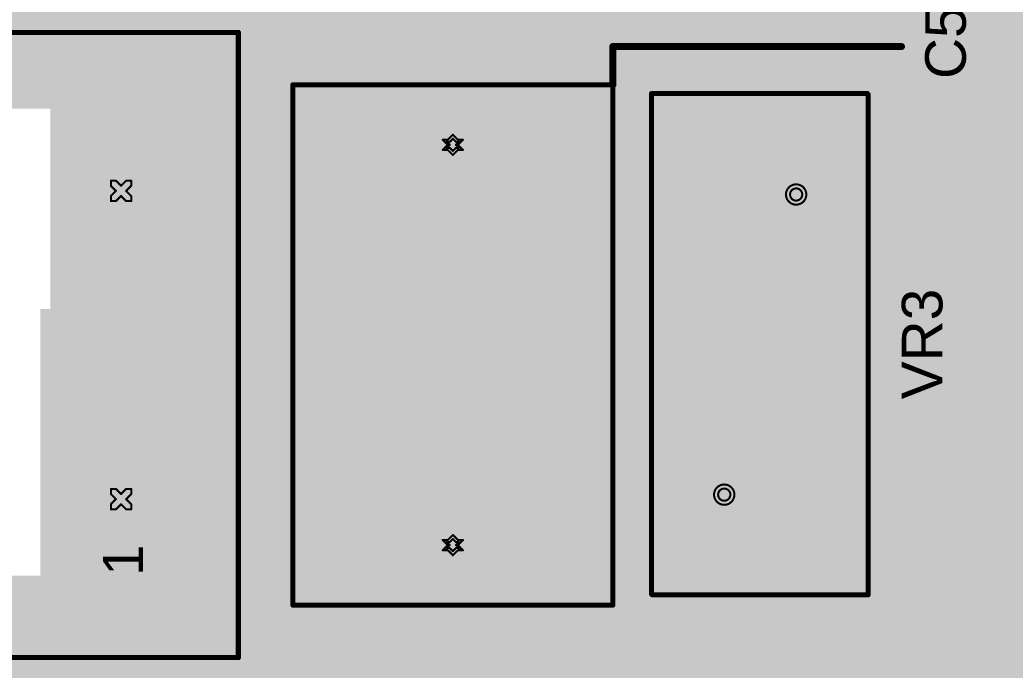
# Model space of a CAD drawing. Header units: inches. Extents: x 68 to 568, y 3 to 460.
# Drawn here: x 384.58 to 409.46, y 50.96 to 67.2 of the extents above; entities that cross this region are included whole.
import ezdxf

# ---------------------------------------------------------------- set-up
doc = ezdxf.new("R2010")
doc.units = ezdxf.units.IN
for name, color, linetype in [('Bottom Layer', 5, 'Continuous'), ('Bottom Solder', 6, 'Continuous'), ('Drill Drawing', 1, 'Continuous'), ('Layer 1', 16, 'Continuous'), ('Layer 2', 76, 'Continuous'), ('Multi-Layer', 9, 'Continuous'), ('Pad Holes', 156, 'Continuous'), ('Top Layer', 1, 'Continuous'), ('Top Overlay', 2, 'Continuous'), ('Top Solder', 216, 'Continuous')]:
    doc.layers.add(name, color=color, linetype=linetype)
doc.styles.add('Arial', font='', dxfattribs={"height": 0.2})
doc.styles.get('Arial').set_extended_font_data('Arial')

# ---------------------------------------------------------------- blocks, each defined once
blk = doc.blocks.new('X2P2224KN1B0130150080ES0_34')
at = {"layer": 'Bottom Layer'}
h = blk.add_hatch(color=5, dxfattribs=at)
edge = h.paths.add_edge_path()
edge.add_arc((-4.99999, 0), 0.999998, 0, 360)
h = blk.add_hatch(color=5, dxfattribs=at)
edge = h.paths.add_edge_path()
edge.add_arc((4.99999, 0), 0.999998, 0, 360)
at = {"layer": 'Bottom Solder'}
h = blk.add_hatch(color=6, dxfattribs=at)
edge = h.paths.add_edge_path()
edge.add_arc((-4.99999, 0), 1.049998, 0, 360)
h = blk.add_hatch(color=6, dxfattribs=at)
edge = h.paths.add_edge_path()
edge.add_arc((4.99999, 0), 1.049998, 0, 360)
at = {"layer": 'Layer 1'}
h = blk.add_hatch(color=16, dxfattribs=at)
edge = h.paths.add_edge_path()
edge.add_arc((-4.99999, 0), 0.999998, 0, 360)
h = blk.add_hatch(color=16, dxfattribs=at)
edge = h.paths.add_edge_path()
edge.add_arc((4.99999, 0), 0.999998, 0, 360)
at = {"layer": 'Layer 2'}
h = blk.add_hatch(color=76, dxfattribs=at)
edge = h.paths.add_edge_path()
edge.add_arc((-4.99999, 0), 0.999998, 0, 360)
h = blk.add_hatch(color=76, dxfattribs=at)
edge = h.paths.add_edge_path()
edge.add_arc((4.99999, 0), 0.999998, 0, 360)
at = {"layer": 'Multi-Layer'}
h = blk.add_hatch(color=9, dxfattribs=at)
edge = h.paths.add_edge_path()
edge.add_arc((-4.99999, 0), 0.999998, 0, 360)
h = blk.add_hatch(color=9, dxfattribs=at)
edge = h.paths.add_edge_path()
edge.add_arc((4.99999, 0), 0.999998, 0, 360)
at = {"layer": 'Pad Holes'}
h = blk.add_hatch(color=7, dxfattribs=at)
edge = h.paths.add_edge_path()
edge.add_arc((-4.99999, 0), 0.599999, 0, 360)
h = blk.add_hatch(color=7, dxfattribs=at)
edge = h.paths.add_edge_path()
edge.add_arc((4.99999, 0), 0.599999, 0, 360)
at = {"layer": 'Top Layer'}
h = blk.add_hatch(color=1, dxfattribs=at)
edge = h.paths.add_edge_path()
edge.add_arc((-4.99999, 0), 0.999998, 0, 360)
h = blk.add_hatch(color=1, dxfattribs=at)
edge = h.paths.add_edge_path()
edge.add_arc((4.99999, 0), 0.999998, 0, 360)
at = {"layer": 'Top Solder'}
h = blk.add_hatch(color=216, dxfattribs=at)
edge = h.paths.add_edge_path()
edge.add_arc((-4.99999, 0), 1.049998, 0, 360)
h = blk.add_hatch(color=216, dxfattribs=at)
edge = h.paths.add_edge_path()
edge.add_arc((4.99999, 0), 1.049998, 0, 360)
at = {"layer": 'Top Overlay'}
for points in [[(6.498844, 3.999992, 0.127, 0.127, 0), (-6.50113, 3.999992, 0.127, 0.127, 0)], [(-6.50113, -3.999992, 0.127, 0.127, 0), (-6.50113, 3.999992, 0.127, 0.127, 0)], [(6.498844, -3.999992, 0.127, 0.127, 0), (6.498844, 3.999992, 0.127, 0.127, 0)], [(6.498844, -3.999992, 0.127, 0.127, 0), (-6.50113, -3.999992, 0.127, 0.127, 0)]]:
    blk.add_lwpolyline(points, format="xyseb", dxfattribs=at)
for points in [[(-6.53288, 3.999992, 0.0635, 0.0635, 1), (-6.46938, 3.999992, 0.0635, 0.0635, 1)], [(-6.53288, 3.999992, 0.0635, 0.0635, 1), (-6.46938, 3.999992, 0.0635, 0.0635, 1)], [(6.467094, 3.999992, 0.0635, 0.0635, 1), (6.530594, 3.999992, 0.0635, 0.0635, 1)], [(6.467094, 3.999992, 0.0635, 0.0635, 1), (6.530594, 3.999992, 0.0635, 0.0635, 1)], [(-6.53288, -3.999992, 0.0635, 0.0635, 1), (-6.46938, -3.999992, 0.0635, 0.0635, 1)], [(-6.53288, -3.999992, 0.0635, 0.0635, 1), (-6.46938, -3.999992, 0.0635, 0.0635, 1)], [(6.467094, -3.999992, 0.0635, 0.0635, 1), (6.530594, -3.999992, 0.0635, 0.0635, 1)], [(6.467094, -3.999992, 0.0635, 0.0635, 1), (6.530594, -3.999992, 0.0635, 0.0635, 1)]]:
    blk.add_lwpolyline(points, format="xyseb", close=True, dxfattribs=at)
blk = doc.blocks.new('744822301_45')
at = {"layer": 'Bottom Layer'}
h = blk.add_hatch(color=5, dxfattribs=at)
edge = h.paths.add_edge_path()
edge.add_arc((-3.85, 2.5), 1.1, 0, 360)
h = blk.add_hatch(color=5, dxfattribs=at)
edge = h.paths.add_edge_path()
edge.add_arc((3.85, 2.5), 1.1, 0, 360)
h = blk.add_hatch(color=5, dxfattribs=at)
edge = h.paths.add_edge_path()
edge.add_arc((-3.85, -2.5), 1.1, 0, 360)
h = blk.add_hatch(color=5, dxfattribs=at)
edge = h.paths.add_edge_path()
edge.add_arc((3.85, -2.5), 1.1, 0, 360)
at = {"layer": 'Bottom Solder'}
h = blk.add_hatch(color=6, dxfattribs=at)
edge = h.paths.add_edge_path()
edge.add_arc((-3.85, 2.5), 1.202, 0, 360)
h = blk.add_hatch(color=6, dxfattribs=at)
edge = h.paths.add_edge_path()
edge.add_arc((3.85, 2.5), 1.202, 0, 360)
h = blk.add_hatch(color=6, dxfattribs=at)
edge = h.paths.add_edge_path()
edge.add_arc((-3.85, -2.5), 1.202, 0, 360)
h = blk.add_hatch(color=6, dxfattribs=at)
edge = h.paths.add_edge_path()
edge.add_arc((3.85, -2.5), 1.202, 0, 360)
at = {"layer": 'Layer 1'}
h = blk.add_hatch(color=16, dxfattribs=at)
edge = h.paths.add_edge_path()
edge.add_arc((-3.85, 2.5), 1.1, 0, 360)
h = blk.add_hatch(color=16, dxfattribs=at)
edge = h.paths.add_edge_path()
edge.add_arc((3.85, 2.5), 1.1, 0, 360)
h = blk.add_hatch(color=16, dxfattribs=at)
edge = h.paths.add_edge_path()
edge.add_arc((-3.85, -2.5), 1.1, 0, 360)
h = blk.add_hatch(color=16, dxfattribs=at)
edge = h.paths.add_edge_path()
edge.add_arc((3.85, -2.5), 1.1, 0, 360)
at = {"layer": 'Layer 2'}
h = blk.add_hatch(color=76, dxfattribs=at)
edge = h.paths.add_edge_path()
edge.add_arc((-3.85, 2.5), 1.1, 0, 360)
h = blk.add_hatch(color=76, dxfattribs=at)
edge = h.paths.add_edge_path()
edge.add_arc((3.85, 2.5), 1.1, 0, 360)
h = blk.add_hatch(color=76, dxfattribs=at)
edge = h.paths.add_edge_path()
edge.add_arc((-3.85, -2.5), 1.1, 0, 360)
h = blk.add_hatch(color=76, dxfattribs=at)
edge = h.paths.add_edge_path()
edge.add_arc((3.85, -2.5), 1.1, 0, 360)
at = {"layer": 'Multi-Layer'}
h = blk.add_hatch(color=9, dxfattribs=at)
edge = h.paths.add_edge_path()
edge.add_arc((-3.85, 2.5), 1.1, 0, 360)
h = blk.add_hatch(color=9, dxfattribs=at)
edge = h.paths.add_edge_path()
edge.add_arc((3.85, 2.5), 1.1, 0, 360)
h = blk.add_hatch(color=9, dxfattribs=at)
edge = h.paths.add_edge_path()
edge.add_arc((-3.85, -2.5), 1.1, 0, 360)
h = blk.add_hatch(color=9, dxfattribs=at)
edge = h.paths.add_edge_path()
edge.add_arc((3.85, -2.5), 1.1, 0, 360)
at = {"layer": 'Pad Holes'}
h = blk.add_hatch(color=7, dxfattribs=at)
edge = h.paths.add_edge_path()
edge.add_arc((-3.85, 2.5), 0.55, 0, 360)
h = blk.add_hatch(color=7, dxfattribs=at)
edge = h.paths.add_edge_path()
edge.add_arc((3.85, 2.5), 0.55, 0, 360)
h = blk.add_hatch(color=7, dxfattribs=at)
edge = h.paths.add_edge_path()
edge.add_arc((-3.85, -2.5), 0.55, 0, 360)
h = blk.add_hatch(color=7, dxfattribs=at)
edge = h.paths.add_edge_path()
edge.add_arc((3.85, -2.5), 0.55, 0, 360)
at = {"layer": 'Top Layer'}
h = blk.add_hatch(color=1, dxfattribs=at)
edge = h.paths.add_edge_path()
edge.add_arc((-3.85, 2.5), 1.1, 0, 360)
h = blk.add_hatch(color=1, dxfattribs=at)
edge = h.paths.add_edge_path()
edge.add_arc((3.85, 2.5), 1.1, 0, 360)
h = blk.add_hatch(color=1, dxfattribs=at)
edge = h.paths.add_edge_path()
edge.add_arc((-3.85, -2.5), 1.1, 0, 360)
h = blk.add_hatch(color=1, dxfattribs=at)
edge = h.paths.add_edge_path()
edge.add_arc((3.85, -2.5), 1.1, 0, 360)
at = {"layer": 'Top Solder'}
h = blk.add_hatch(color=216, dxfattribs=at)
edge = h.paths.add_edge_path()
edge.add_arc((-3.85, 2.5), 1.202, 0, 360)
h = blk.add_hatch(color=216, dxfattribs=at)
edge = h.paths.add_edge_path()
edge.add_arc((3.85, 2.5), 1.202, 0, 360)
h = blk.add_hatch(color=216, dxfattribs=at)
edge = h.paths.add_edge_path()
edge.add_arc((-3.85, -2.5), 1.202, 0, 360)
h = blk.add_hatch(color=216, dxfattribs=at)
edge = h.paths.add_edge_path()
edge.add_arc((3.85, -2.5), 1.202, 0, 360)
at = {"layer": 'Top Overlay'}
for points in [[(-7.81, 5.433, 0.127, 0.127, 0), (7.81, 5.433, 0.127, 0.127, 0)], [(-7.81, 5.433, 0.127, 0.127, 0), (-7.81, -5.433, 0.127, 0.127, 0)], [(7.81, 5.433, 0.127, 0.127, 0), (7.81, -5.433, 0.127, 0.127, 0)], [(-7.81, -5.433, 0.127, 0.127, 0), (7.81, -5.433, 0.127, 0.127, 0)]]:
    blk.add_lwpolyline(points, format="xyseb", dxfattribs=at)
for points in [[(-7.842, 5.433, 0.0635, 0.0635, 1), (-7.778, 5.433, 0.0635, 0.0635, 1)], [(-7.842, 5.433, 0.0635, 0.0635, 1), (-7.778, 5.433, 0.0635, 0.0635, 1)], [(7.778, 5.433, 0.0635, 0.0635, 1), (7.842, 5.433, 0.0635, 0.0635, 1)], [(7.778, 5.433, 0.0635, 0.0635, 1), (7.842, 5.433, 0.0635, 0.0635, 1)], [(-7.842, -5.433, 0.0635, 0.0635, 1), (-7.778, -5.433, 0.0635, 0.0635, 1)], [(-7.842, -5.433, 0.0635, 0.0635, 1), (-7.778, -5.433, 0.0635, 0.0635, 1)], [(7.778, -5.433, 0.0635, 0.0635, 1), (7.842, -5.433, 0.0635, 0.0635, 1)], [(7.778, -5.433, 0.0635, 0.0635, 1), (7.842, -5.433, 0.0635, 0.0635, 1)]]:
    blk.add_lwpolyline(points, format="xyseb", close=True, dxfattribs=at)
at = {"layer": 'Top Overlay', "style": 'Arial'}
blk.add_text('1', height=1, dxfattribs=at).set_placement((-5.766, -3.048))
blk = doc.blocks.new('B72210S2271K101_47')
at = {"layer": 'Bottom Layer'}
h = blk.add_hatch(color=5, dxfattribs=at)
edge = h.paths.add_edge_path()
edge.add_arc((-3.74904, 0.898906), 0.999998, 0, 360)
h = blk.add_hatch(color=5, dxfattribs=at)
edge = h.paths.add_edge_path()
edge.add_arc((3.74904, -0.898906), 0.999998, 0, 360)
at = {"layer": 'Bottom Solder'}
h = blk.add_hatch(color=6, dxfattribs=at)
edge = h.paths.add_edge_path()
edge.add_arc((-3.74904, 0.898906), 1.050798, 0, 360)
h = blk.add_hatch(color=6, dxfattribs=at)
edge = h.paths.add_edge_path()
edge.add_arc((3.74904, -0.898906), 1.050798, 0, 360)
at = {"layer": 'Layer 1'}
h = blk.add_hatch(color=16, dxfattribs=at)
edge = h.paths.add_edge_path()
edge.add_arc((-3.74904, 0.898906), 0.999998, 0, 360)
h = blk.add_hatch(color=16, dxfattribs=at)
edge = h.paths.add_edge_path()
edge.add_arc((3.74904, -0.898906), 0.999998, 0, 360)
at = {"layer": 'Layer 2'}
h = blk.add_hatch(color=76, dxfattribs=at)
edge = h.paths.add_edge_path()
edge.add_arc((-3.74904, 0.898906), 0.999998, 0, 360)
h = blk.add_hatch(color=76, dxfattribs=at)
edge = h.paths.add_edge_path()
edge.add_arc((3.74904, -0.898906), 0.999998, 0, 360)
at = {"layer": 'Multi-Layer'}
h = blk.add_hatch(color=9, dxfattribs=at)
edge = h.paths.add_edge_path()
edge.add_arc((-3.74904, 0.898906), 0.999998, 0, 360)
h = blk.add_hatch(color=9, dxfattribs=at)
edge = h.paths.add_edge_path()
edge.add_arc((3.74904, -0.898906), 0.999998, 0, 360)
at = {"layer": 'Pad Holes'}
h = blk.add_hatch(color=7, dxfattribs=at)
edge = h.paths.add_edge_path()
edge.add_arc((-3.74904, 0.898804), 0.599948, 0, 360)
h = blk.add_hatch(color=7, dxfattribs=at)
edge = h.paths.add_edge_path()
edge.add_arc((3.74904, -0.898804), 0.599948, 0, 360)
at = {"layer": 'Top Layer'}
h = blk.add_hatch(color=1, dxfattribs=at)
edge = h.paths.add_edge_path()
edge.add_arc((-3.74904, 0.898906), 0.999998, 0, 360)
h = blk.add_hatch(color=1, dxfattribs=at)
edge = h.paths.add_edge_path()
edge.add_arc((3.74904, -0.898906), 0.999998, 0, 360)
at = {"layer": 'Top Solder'}
h = blk.add_hatch(color=216, dxfattribs=at)
edge = h.paths.add_edge_path()
edge.add_arc((-3.74904, 0.898906), 1.050798, 0, 360)
h = blk.add_hatch(color=216, dxfattribs=at)
edge = h.paths.add_edge_path()
edge.add_arc((3.74904, -0.898906), 1.050798, 0, 360)
at = {"layer": 'Top Overlay'}
for points in [[(-6.271006, -2.716276, 0.127, 0.127, 0), (-6.271006, 2.683764, 0.127, 0.127, 0)], [(6.250178, 2.70002, 0.127, 0.127, 0), (-6.249924, 2.70002, 0.127, 0.127, 0)], [(6.249924, -2.70002, 0.127, 0.127, 0), (6.249924, 2.70002, 0.127, 0.127, 0)], [(6.230874, -2.716276, 0.127, 0.127, 0), (-6.271006, -2.716276, 0.127, 0.127, 0)]]:
    blk.add_lwpolyline(points, format="xyseb", dxfattribs=at)
for points in [[(-6.302756, 2.683764, 0.0635, 0.0635, 1), (-6.239256, 2.683764, 0.0635, 0.0635, 1)], [(-6.281674, 2.70002, 0.0635, 0.0635, 1), (-6.218174, 2.70002, 0.0635, 0.0635, 1)], [(6.218174, 2.70002, 0.0635, 0.0635, 1), (6.281674, 2.70002, 0.0635, 0.0635, 1)], [(6.218428, 2.70002, 0.0635, 0.0635, 1), (6.281928, 2.70002, 0.0635, 0.0635, 1)], [(-6.302756, -2.716276, 0.0635, 0.0635, 1), (-6.239256, -2.716276, 0.0635, 0.0635, 1)], [(-6.302756, -2.716276, 0.0635, 0.0635, 1), (-6.239256, -2.716276, 0.0635, 0.0635, 1)], [(6.199124, -2.716276, 0.0635, 0.0635, 1), (6.262624, -2.716276, 0.0635, 0.0635, 1)], [(6.218174, -2.70002, 0.0635, 0.0635, 1), (6.281674, -2.70002, 0.0635, 0.0635, 1)]]:
    blk.add_lwpolyline(points, format="xyseb", close=True, dxfattribs=at)

msp = doc.modelspace()

# ---------------------------------------------------------------- hatches: boundary and pattern name
at = {"layer": 'Bottom Layer'}
for points in [[(394.487, 57.348), (403.606, 57.348), (403.606, 77.585), (394.487, 77.585)], [(385.343, 57.348), (405.486, 57.348), (405.486, 66.776), (385.343, 66.776)], [(405.486, 47.193), (395.405, 47.193), (395.405, 51.386), (385.343, 51.386), (385.343, 56.743), (405.486, 56.743)]]:
    msp.add_hatch(color=5, dxfattribs=at).paths.add_polyline_path(points)
at = {"layer": 'Layer 2'}
h = msp.add_hatch(color=76, dxfattribs=at)
h.paths.add_polyline_path([(412.92, 328.103), (412.743, 327.956), (412.189, 327.383), (411.701, 326.753), (411.286, 326.072), (410.95, 325.35), (410.695, 324.594), (410.526, 323.815), (410.444, 323.022), (410.451, 322.225), (410.545, 321.434), (410.727, 320.658), (410.994, 319.907), (411.342, 319.19), (411.768, 318.516), (412.266, 317.893), (412.829, 317.33), (413.452, 316.832), (414.126, 316.406), (414.843, 316.058), (415.594, 315.791), (416.37, 315.61), (417.162, 315.515), (417.959, 315.508), (418.751, 315.59), (419.53, 315.76), (420.286, 316.014), (421.008, 316.351), (421.689, 316.765), (422.319, 317.253), (422.892, 317.807), (423.039, 317.985), (423.23, 317.916), (423.23, 14.448), (423.039, 14.379), (422.892, 14.557), (422.319, 15.111), (421.689, 15.599), (421.008, 16.013), (420.286, 16.35), (419.53, 16.604), (418.751, 16.774), (417.959, 16.856), (417.161, 16.849), (416.37, 16.754), (415.594, 16.573), (414.843, 16.306), (414.126, 15.957), (413.452, 15.532), (412.829, 15.034), (412.266, 14.471), (411.768, 13.848), (411.343, 13.174), (410.994, 12.457), (410.727, 11.706), (410.546, 10.93), (410.451, 10.139), (410.444, 9.342), (410.526, 8.549), (410.695, 7.77), (410.95, 7.015), (411.286, 6.292), (411.701, 5.611), (412.188, 4.981), (412.743, 4.408), (412.92, 4.261), (412.851, 4.07), (358.546, 4.07), (358.546, 328.294), (412.852, 328.294)])
h.paths.add_polyline_path([(408.396, 320.041), (399.303, 320.041), (399.303, 316.586), (408.396, 316.586)], flags=0)
h.paths.add_polyline_path([(402.63, 313.055), (399.811, 313.055), (399.811, 310.617), (402.63, 310.617)], flags=0)
h.paths.add_polyline_path([(369.392, 313.055), (366.573, 313.055), (366.573, 310.617), (369.392, 310.617)], flags=0)
h.paths.add_polyline_path([(389.052, 307.391), (380.381, 307.391), (380.381, 295.723), (389.052, 295.723)], flags=0)
h.paths.add_polyline_path([(405.917, 308.542), (393.676, 308.542), (393.676, 295.097), (405.917, 295.097)], flags=0)
h.paths.add_polyline_path([(365.506, 309.067), (361.618, 309.067), (361.618, 294.005), (365.506, 294.005)], flags=0)
h.paths.add_polyline_path([(375.136, 310.305), (371.248, 310.305), (371.248, 293.726), (375.136, 293.726)], flags=0)
h.paths.add_polyline_path([(402.63, 292.188), (399.811, 292.188), (399.811, 289.75), (402.63, 289.75)], flags=0)
h.paths.add_polyline_path([(369.392, 292.188), (366.573, 292.188), (366.573, 289.75), (369.392, 289.75)], flags=0)
h.paths.add_polyline_path([(408.483, 238.938), (399.39, 238.938), (399.39, 235.483), (408.483, 235.483)], flags=0)
h.paths.add_polyline_path([(402.717, 231.952), (399.898, 231.952), (399.898, 229.514), (402.717, 229.514)], flags=0)
h.paths.add_polyline_path([(369.479, 231.952), (366.66, 231.952), (366.66, 229.514), (369.479, 229.514)], flags=0)
h.paths.add_polyline_path([(389.139, 226.288), (380.468, 226.288), (380.468, 214.62), (389.139, 214.62)], flags=0)
h.paths.add_polyline_path([(406.004, 227.439), (393.763, 227.439), (393.763, 213.994), (406.004, 213.994)], flags=0)
h.paths.add_polyline_path([(365.593, 227.964), (361.705, 227.964), (361.705, 212.902), (365.593, 212.902)], flags=0)
h.paths.add_polyline_path([(375.223, 229.202), (371.335, 229.202), (371.335, 212.623), (375.223, 212.623)], flags=0)
h.paths.add_polyline_path([(402.717, 211.085), (399.898, 211.085), (399.898, 208.647), (402.717, 208.647)], flags=0)
h.paths.add_polyline_path([(369.479, 211.085), (366.66, 211.085), (366.66, 208.647), (369.479, 208.647)], flags=0)
h.paths.add_polyline_path([(418.707, 191.042), (418.324, 191.042), (417.955, 190.943), (417.623, 190.752), (417.352, 190.481), (417.161, 190.15), (417.062, 189.78), (417.062, 189.397), (417.161, 189.027), (417.352, 188.696), (417.623, 188.425), (417.955, 188.233), (418.324, 188.134), (418.707, 188.134), (419.077, 188.233), (419.409, 188.425), (419.679, 188.696), (419.871, 189.027), (419.97, 189.397), (419.97, 189.78), (419.871, 190.15), (419.679, 190.481), (419.409, 190.752), (419.077, 190.943)], flags=0)
h.paths.add_polyline_path([(419.97, 180.882), (417.062, 180.882), (417.062, 177.974), (419.97, 177.974)], flags=0)
h.paths.add_polyline_path([(408.396, 158.739), (399.303, 158.739), (399.303, 155.285), (408.396, 155.285)], flags=0)
h.paths.add_polyline_path([(402.63, 151.753), (399.811, 151.753), (399.811, 149.315), (402.63, 149.315)], flags=0)
h.paths.add_polyline_path([(369.392, 151.753), (366.573, 151.753), (366.573, 149.315), (369.392, 149.315)], flags=0)
h.paths.add_polyline_path([(389.052, 146.089), (380.381, 146.089), (380.381, 134.422), (389.052, 134.422)], flags=0)
h.paths.add_polyline_path([(405.917, 147.24), (393.676, 147.24), (393.676, 133.796), (405.917, 133.796)], flags=0)
h.paths.add_polyline_path([(365.506, 147.766), (361.618, 147.766), (361.618, 132.703), (365.506, 132.703)], flags=0)
h.paths.add_polyline_path([(375.136, 149.003), (371.248, 149.003), (371.248, 132.424), (375.136, 132.424)], flags=0)
h.paths.add_polyline_path([(402.63, 130.887), (399.811, 130.887), (399.811, 128.448), (402.63, 128.448)], flags=0)
h.paths.add_polyline_path([(369.392, 130.887), (366.573, 130.887), (366.573, 128.448), (369.392, 128.448)], flags=0)
h.paths.add_polyline_path([(408.396, 77.637), (399.303, 77.637), (399.303, 74.182), (408.396, 74.182)], flags=0)
h.paths.add_polyline_path([(402.63, 70.651), (399.811, 70.651), (399.811, 68.213), (402.63, 68.213)], flags=0)
h.paths.add_polyline_path([(369.392, 70.651), (366.573, 70.651), (366.573, 68.213), (369.392, 68.213)], flags=0)
h.paths.add_polyline_path([(389.052, 64.987), (380.381, 64.987), (380.381, 53.319), (389.052, 53.319)], flags=0)
h.paths.add_polyline_path([(405.917, 66.138), (393.676, 66.138), (393.676, 52.693), (405.917, 52.693)], flags=0)
h.paths.add_polyline_path([(365.506, 66.663), (361.618, 66.663), (361.618, 51.601), (365.506, 51.601)], flags=0)
h.paths.add_polyline_path([(375.136, 67.901), (371.248, 67.901), (371.248, 51.322), (375.136, 51.322)], flags=0)
h.paths.add_polyline_path([(402.63, 49.784), (399.811, 49.784), (399.811, 47.346), (402.63, 47.346)], flags=0)
h.paths.add_polyline_path([(369.392, 49.784), (366.573, 49.784), (366.573, 47.346), (369.392, 47.346)], flags=0)
at = {"layer": 'Top Layer'}
h = msp.add_hatch(color=1, dxfattribs=at)
h.paths.add_polyline_path([(423.23, 41.974), (393.624, 41.974), (393.624, 159.512), (370.459, 159.512), (370.459, 200.889), (393.624, 200.889), (393.624, 290.957), (393.624, 302.387), (423.23, 302.387)])
h.paths.add_polyline_path([(406.546, 238.463), (406.216, 238.463), (405.897, 238.378), (405.611, 238.212), (405.378, 237.979), (405.213, 237.693), (405.127, 237.374), (405.127, 237.044), (405.213, 236.725), (405.378, 236.439), (405.611, 236.206), (405.897, 236.04), (406.216, 235.955), (406.546, 235.955), (406.865, 236.04), (407.151, 236.206), (407.385, 236.439), (407.55, 236.725), (407.635, 237.044), (407.635, 237.374), (407.55, 237.693), (407.385, 237.979), (407.151, 238.212), (406.865, 238.378)], flags=0)
h.paths.add_polyline_path([(401.466, 238.463), (401.136, 238.463), (400.817, 238.378), (400.531, 238.212), (400.298, 237.979), (400.133, 237.693), (400.047, 237.374), (400.047, 237.044), (400.133, 236.725), (400.298, 236.439), (400.531, 236.206), (400.817, 236.04), (401.136, 235.955), (401.466, 235.955), (401.785, 236.04), (402.071, 236.206), (402.305, 236.439), (402.47, 236.725), (402.555, 237.044), (402.555, 237.374), (402.47, 237.693), (402.305, 237.979), (402.071, 238.212), (401.785, 238.378)], flags=0)
h.paths.add_polyline_path([(401.442, 232.248), (401.16, 232.248), (400.883, 232.193), (400.623, 232.085), (400.388, 231.928), (400.188, 231.729), (400.032, 231.494), (399.924, 231.233), (399.869, 230.956), (399.869, 230.815), (399.869, 230.674), (399.924, 230.397), (400.032, 230.137), (400.188, 229.902), (400.388, 229.702), (400.623, 229.546), (400.883, 229.438), (401.16, 229.383), (401.442, 229.383), (401.719, 229.438), (401.98, 229.546), (402.215, 229.702), (402.414, 229.902), (402.571, 230.137), (402.679, 230.397), (402.734, 230.674), (402.734, 230.815), (402.734, 230.956), (402.679, 231.233), (402.571, 231.494), (402.414, 231.729), (402.215, 231.928), (401.98, 232.085), (401.719, 232.193)], flags=0)
h.paths.add_polyline_path([(395.633, 226.816), (395.351, 226.816), (395.074, 226.761), (394.813, 226.653), (394.578, 226.496), (394.379, 226.296), (394.222, 226.062), (394.114, 225.801), (394.059, 225.524), (394.059, 225.383), (394.059, 225.242), (394.114, 224.965), (394.222, 224.704), (394.379, 224.47), (394.578, 224.27), (394.813, 224.113), (395.074, 224.005), (395.351, 223.95), (395.633, 223.95), (395.91, 224.005), (396.17, 224.113), (396.405, 224.27), (396.605, 224.47), (396.761, 224.704), (396.869, 224.965), (396.924, 225.242), (396.924, 225.383), (396.924, 225.524), (396.869, 225.801), (396.761, 226.062), (396.605, 226.296), (396.405, 226.496), (396.17, 226.653), (395.91, 226.761)], flags=0)
h.paths.add_polyline_path([(404.215, 225.574), (403.933, 225.574), (403.656, 225.519), (403.395, 225.411), (403.161, 225.254), (402.961, 225.055), (402.804, 224.82), (402.696, 224.559), (402.641, 224.283), (402.641, 224.141), (402.641, 224), (402.696, 223.724), (402.804, 223.463), (402.961, 223.228), (403.161, 223.029), (403.395, 222.872), (403.656, 222.764), (403.933, 222.709), (404.215, 222.709), (404.492, 222.764), (404.753, 222.872), (404.987, 223.029), (405.187, 223.228), (405.344, 223.463), (405.452, 223.724), (405.507, 224), (405.507, 224.141), (405.507, 224.283), (405.452, 224.559), (405.344, 224.82), (405.187, 225.055), (404.987, 225.254), (404.753, 225.411), (404.492, 225.519)], flags=0)
h.paths.add_polyline_path([(420.954, 186.982), (415.976, 186.982), (415.976, 176.746), (420.954, 176.746)], flags=0)
h.paths.add_polyline_path([(406.459, 158.264), (406.129, 158.264), (405.81, 158.179), (405.524, 158.014), (405.291, 157.78), (405.126, 157.494), (405.04, 157.175), (405.04, 156.845), (405.126, 156.526), (405.291, 156.24), (405.524, 156.007), (405.81, 155.842), (406.129, 155.756), (406.459, 155.756), (406.778, 155.842), (407.064, 156.007), (407.298, 156.24), (407.463, 156.526), (407.548, 156.845), (407.548, 157.175), (407.463, 157.494), (407.298, 157.78), (407.064, 158.014), (406.778, 158.179)], flags=0)
h.paths.add_polyline_path([(401.379, 158.264), (401.049, 158.264), (400.73, 158.179), (400.444, 158.014), (400.211, 157.78), (400.046, 157.494), (399.96, 157.175), (399.96, 156.845), (400.046, 156.526), (400.211, 156.24), (400.444, 156.007), (400.73, 155.842), (401.049, 155.756), (401.379, 155.756), (401.698, 155.842), (401.984, 156.007), (402.218, 156.24), (402.383, 156.526), (402.468, 156.845), (402.468, 157.175), (402.383, 157.494), (402.218, 157.78), (401.984, 158.014), (401.698, 158.179)], flags=0)
h.paths.add_polyline_path([(401.355, 152.049), (401.073, 152.049), (400.796, 151.994), (400.536, 151.886), (400.301, 151.73), (400.101, 151.53), (399.945, 151.295), (399.837, 151.035), (399.782, 150.758), (399.782, 150.617), (399.782, 150.476), (399.837, 150.199), (399.945, 149.938), (400.101, 149.703), (400.301, 149.504), (400.536, 149.347), (400.796, 149.239), (401.073, 149.184), (401.355, 149.184), (401.632, 149.239), (401.893, 149.347), (402.128, 149.504), (402.327, 149.703), (402.484, 149.938), (402.592, 150.199), (402.647, 150.476), (402.647, 150.617), (402.647, 150.758), (402.592, 151.035), (402.484, 151.295), (402.327, 151.53), (402.128, 151.73), (401.893, 151.886), (401.632, 151.994)], flags=0)
h.paths.add_polyline_path([(395.546, 146.617), (395.264, 146.617), (394.987, 146.562), (394.726, 146.454), (394.491, 146.297), (394.292, 146.098), (394.135, 145.863), (394.027, 145.602), (393.972, 145.326), (393.972, 145.185), (393.972, 145.043), (394.027, 144.767), (394.135, 144.506), (394.292, 144.271), (394.491, 144.072), (394.726, 143.915), (394.987, 143.807), (395.264, 143.752), (395.546, 143.752), (395.823, 143.807), (396.083, 143.915), (396.318, 144.072), (396.518, 144.271), (396.674, 144.506), (396.782, 144.767), (396.837, 145.043), (396.837, 145.185), (396.837, 145.326), (396.782, 145.602), (396.674, 145.863), (396.518, 146.098), (396.318, 146.297), (396.083, 146.454), (395.823, 146.562)], flags=0)
h.paths.add_polyline_path([(404.128, 145.376), (403.846, 145.376), (403.569, 145.321), (403.308, 145.213), (403.074, 145.056), (402.874, 144.856), (402.717, 144.622), (402.609, 144.361), (402.554, 144.084), (402.554, 143.943), (402.554, 143.802), (402.609, 143.525), (402.717, 143.264), (402.874, 143.03), (403.074, 142.83), (403.308, 142.673), (403.569, 142.565), (403.846, 142.51), (404.128, 142.51), (404.405, 142.565), (404.666, 142.673), (404.9, 142.83), (405.1, 143.03), (405.257, 143.264), (405.365, 143.525), (405.42, 143.802), (405.42, 143.943), (405.42, 144.084), (405.365, 144.361), (405.257, 144.622), (405.1, 144.856), (404.9, 145.056), (404.666, 145.213), (404.405, 145.321)], flags=0)
h.paths.add_polyline_path([(406.459, 77.162), (406.129, 77.162), (405.81, 77.077), (405.524, 76.911), (405.291, 76.678), (405.126, 76.392), (405.04, 76.073), (405.04, 75.743), (405.126, 75.424), (405.291, 75.138), (405.524, 74.905), (405.81, 74.74), (406.129, 74.654), (406.459, 74.654), (406.778, 74.74), (407.064, 74.905), (407.298, 75.138), (407.463, 75.424), (407.548, 75.743), (407.548, 76.073), (407.463, 76.392), (407.298, 76.678), (407.064, 76.911), (406.778, 77.077)], flags=0)
h.paths.add_polyline_path([(401.379, 77.162), (401.049, 77.162), (400.73, 77.077), (400.444, 76.911), (400.211, 76.678), (400.046, 76.392), (399.96, 76.073), (399.96, 75.743), (400.046, 75.424), (400.211, 75.138), (400.444, 74.905), (400.73, 74.74), (401.049, 74.654), (401.379, 74.654), (401.698, 74.74), (401.984, 74.905), (402.218, 75.138), (402.383, 75.424), (402.468, 75.743), (402.468, 76.073), (402.383, 76.392), (402.218, 76.678), (401.984, 76.911), (401.698, 77.077)], flags=0)
h.paths.add_polyline_path([(401.355, 70.947), (401.073, 70.947), (400.796, 70.892), (400.536, 70.784), (400.301, 70.627), (400.101, 70.428), (399.945, 70.193), (399.837, 69.932), (399.782, 69.655), (399.782, 69.514), (399.782, 69.373), (399.837, 69.096), (399.945, 68.836), (400.101, 68.601), (400.301, 68.401), (400.536, 68.245), (400.796, 68.137), (401.073, 68.082), (401.355, 68.082), (401.632, 68.137), (401.893, 68.245), (402.128, 68.401), (402.327, 68.601), (402.484, 68.836), (402.592, 69.096), (402.647, 69.373), (402.647, 69.514), (402.647, 69.655), (402.592, 69.932), (402.484, 70.193), (402.327, 70.428), (402.128, 70.627), (401.893, 70.784), (401.632, 70.892)], flags=0)
h.paths.add_polyline_path([(395.546, 65.515), (395.264, 65.515), (394.987, 65.46), (394.726, 65.352), (394.491, 65.195), (394.292, 64.996), (394.135, 64.761), (394.027, 64.5), (393.972, 64.223), (393.972, 64.082), (393.972, 63.941), (394.027, 63.664), (394.135, 63.404), (394.292, 63.169), (394.491, 62.969), (394.726, 62.813), (394.987, 62.704), (395.264, 62.649), (395.546, 62.649), (395.823, 62.704), (396.083, 62.813), (396.318, 62.969), (396.518, 63.169), (396.674, 63.404), (396.782, 63.664), (396.837, 63.941), (396.837, 64.082), (396.837, 64.223), (396.782, 64.5), (396.674, 64.761), (396.518, 64.996), (396.318, 65.195), (396.083, 65.352), (395.823, 65.46)], flags=0)
h.paths.add_polyline_path([(404.128, 64.273), (403.846, 64.273), (403.569, 64.218), (403.308, 64.11), (403.074, 63.953), (402.874, 63.754), (402.717, 63.519), (402.609, 63.258), (402.554, 62.982), (402.554, 62.841), (402.554, 62.699), (402.609, 62.423), (402.717, 62.162), (402.874, 61.927), (403.074, 61.728), (403.308, 61.571), (403.569, 61.463), (403.846, 61.408), (404.128, 61.408), (404.405, 61.463), (404.666, 61.571), (404.9, 61.728), (405.1, 61.927), (405.257, 62.162), (405.365, 62.423), (405.42, 62.699), (405.42, 62.841), (405.42, 62.982), (405.365, 63.258), (405.257, 63.519), (405.1, 63.754), (404.9, 63.953), (404.666, 64.11), (404.405, 64.218)], flags=0)
msp.add_hatch(color=1, dxfattribs=at).paths.add_polyline_path([(385.089, 51.385), (423.266, 51.385), (423.266, 59.983), (385.089, 59.983)])

# ---------------------------------------------------------------- linework, layer by layer
at = {"layer": 'Drill Drawing'}
for points in [[(395.151, 64.209, 0.0508, 0.0508, 0), (395.278, 64.082, 0.0508, 0.0508, 0)], [(395.151, 64.209, 0.0508, 0.0508, 0), (395.278, 64.209, 0.0508, 0.0508, 0)], [(395.278, 64.209, 0.0508, 0.0508, 0), (395.405, 64.336, 0.0508, 0.0508, 0)], [(395.328, 64.158, 0.0508, 0.0508, 0), (395.405, 64.235, 0.0508, 0.0508, 0)], [(395.405, 64.336, 0.0508, 0.0508, 0), (395.532, 64.209, 0.0508, 0.0508, 0)], [(395.405, 64.235, 0.0508, 0.0508, 0), (395.481, 64.158, 0.0508, 0.0508, 0)], [(395.532, 64.209, 0.0508, 0.0508, 0), (395.659, 64.209, 0.0508, 0.0508, 0)], [(395.532, 64.082, 0.0508, 0.0508, 0), (395.659, 64.209, 0.0508, 0.0508, 0)], [(395.151, 63.955, 0.0508, 0.0508, 0), (395.278, 64.082, 0.0508, 0.0508, 0)], [(395.151, 63.955, 0.0508, 0.0508, 0), (395.278, 63.955, 0.0508, 0.0508, 0)], [(395.252, 64.158, 0.0508, 0.0508, 0), (395.328, 64.082, 0.0508, 0.0508, 0)], [(395.252, 64.158, 0.0508, 0.0508, 0), (395.328, 64.158, 0.0508, 0.0508, 0)], [(395.252, 64.006, 0.0508, 0.0508, 0), (395.328, 64.082, 0.0508, 0.0508, 0)], [(395.252, 64.006, 0.0508, 0.0508, 0), (395.328, 64.006, 0.0508, 0.0508, 0)], [(395.278, 63.955, 0.0508, 0.0508, 0), (395.405, 63.828, 0.0508, 0.0508, 0)], [(395.328, 64.006, 0.0508, 0.0508, 0), (395.405, 63.93, 0.0508, 0.0508, 0)], [(395.405, 63.93, 0.0508, 0.0508, 0), (395.481, 64.006, 0.0508, 0.0508, 0)], [(395.405, 63.828, 0.0508, 0.0508, 0), (395.532, 63.955, 0.0508, 0.0508, 0)], [(395.481, 64.158, 0.0508, 0.0508, 0), (395.557, 64.158, 0.0508, 0.0508, 0)], [(395.481, 64.082, 0.0508, 0.0508, 0), (395.557, 64.158, 0.0508, 0.0508, 0)], [(395.481, 64.082, 0.0508, 0.0508, 0), (395.557, 64.006, 0.0508, 0.0508, 0)], [(395.481, 64.006, 0.0508, 0.0508, 0), (395.557, 64.006, 0.0508, 0.0508, 0)], [(395.532, 64.082, 0.0508, 0.0508, 0), (395.659, 63.955, 0.0508, 0.0508, 0)], [(395.532, 63.955, 0.0508, 0.0508, 0), (395.659, 63.955, 0.0508, 0.0508, 0)], [(386.856, 63.058, 0.0508, 0.0508, 0), (386.856, 63.185, 0.0508, 0.0508, 0)], [(386.856, 63.185, 0.0508, 0.0508, 0), (386.983, 63.185, 0.0508, 0.0508, 0)], [(386.983, 63.185, 0.0508, 0.0508, 0), (387.11, 63.058, 0.0508, 0.0508, 0)], [(387.11, 63.058, 0.0508, 0.0508, 0), (387.237, 63.185, 0.0508, 0.0508, 0)], [(387.237, 63.185, 0.0508, 0.0508, 0), (387.364, 63.185, 0.0508, 0.0508, 0)], [(387.364, 63.058, 0.0508, 0.0508, 0), (387.364, 63.185, 0.0508, 0.0508, 0)], [(386.856, 63.058, 0.0508, 0.0508, 0), (386.983, 62.931, 0.0508, 0.0508, 0)], [(386.856, 62.804, 0.0508, 0.0508, 0), (386.983, 62.931, 0.0508, 0.0508, 0)], [(387.237, 62.931, 0.0508, 0.0508, 0), (387.364, 63.058, 0.0508, 0.0508, 0)], [(387.237, 62.931, 0.0508, 0.0508, 0), (387.364, 62.804, 0.0508, 0.0508, 0)], [(386.856, 62.677, 0.0508, 0.0508, 0), (386.856, 62.804, 0.0508, 0.0508, 0)], [(386.856, 62.677, 0.0508, 0.0508, 0), (386.983, 62.677, 0.0508, 0.0508, 0)], [(386.983, 62.677, 0.0508, 0.0508, 0), (387.11, 62.804, 0.0508, 0.0508, 0)], [(387.11, 62.804, 0.0508, 0.0508, 0), (387.237, 62.677, 0.0508, 0.0508, 0)], [(387.237, 62.677, 0.0508, 0.0508, 0), (387.364, 62.677, 0.0508, 0.0508, 0)], [(387.364, 62.677, 0.0508, 0.0508, 0), (387.364, 62.804, 0.0508, 0.0508, 0)], [(386.856, 55.358, 0.0508, 0.0508, 0), (386.856, 55.485, 0.0508, 0.0508, 0)], [(386.856, 55.485, 0.0508, 0.0508, 0), (386.983, 55.485, 0.0508, 0.0508, 0)], [(386.983, 55.485, 0.0508, 0.0508, 0), (387.11, 55.358, 0.0508, 0.0508, 0)], [(387.11, 55.358, 0.0508, 0.0508, 0), (387.237, 55.485, 0.0508, 0.0508, 0)], [(387.237, 55.485, 0.0508, 0.0508, 0), (387.364, 55.485, 0.0508, 0.0508, 0)], [(387.364, 55.358, 0.0508, 0.0508, 0), (387.364, 55.485, 0.0508, 0.0508, 0)], [(386.856, 55.358, 0.0508, 0.0508, 0), (386.983, 55.231, 0.0508, 0.0508, 0)], [(386.856, 55.104, 0.0508, 0.0508, 0), (386.983, 55.231, 0.0508, 0.0508, 0)], [(387.237, 55.231, 0.0508, 0.0508, 0), (387.364, 55.358, 0.0508, 0.0508, 0)], [(387.237, 55.231, 0.0508, 0.0508, 0), (387.364, 55.104, 0.0508, 0.0508, 0)], [(386.856, 54.977, 0.0508, 0.0508, 0), (386.856, 55.104, 0.0508, 0.0508, 0)], [(386.856, 54.977, 0.0508, 0.0508, 0), (386.983, 54.977, 0.0508, 0.0508, 0)], [(386.983, 54.977, 0.0508, 0.0508, 0), (387.11, 55.104, 0.0508, 0.0508, 0)], [(387.11, 55.104, 0.0508, 0.0508, 0), (387.237, 54.977, 0.0508, 0.0508, 0)], [(387.237, 54.977, 0.0508, 0.0508, 0), (387.364, 54.977, 0.0508, 0.0508, 0)], [(387.364, 54.977, 0.0508, 0.0508, 0), (387.364, 55.104, 0.0508, 0.0508, 0)], [(395.278, 54.209, 0.0508, 0.0508, 0), (395.405, 54.336, 0.0508, 0.0508, 0)], [(395.328, 54.158, 0.0508, 0.0508, 0), (395.405, 54.235, 0.0508, 0.0508, 0)], [(395.405, 54.336, 0.0508, 0.0508, 0), (395.532, 54.209, 0.0508, 0.0508, 0)], [(395.405, 54.235, 0.0508, 0.0508, 0), (395.481, 54.158, 0.0508, 0.0508, 0)], [(395.151, 54.209, 0.0508, 0.0508, 0), (395.278, 54.082, 0.0508, 0.0508, 0)], [(395.151, 54.209, 0.0508, 0.0508, 0), (395.278, 54.209, 0.0508, 0.0508, 0)], [(395.151, 53.955, 0.0508, 0.0508, 0), (395.278, 54.082, 0.0508, 0.0508, 0)], [(395.252, 54.158, 0.0508, 0.0508, 0), (395.328, 54.082, 0.0508, 0.0508, 0)], [(395.252, 54.158, 0.0508, 0.0508, 0), (395.328, 54.158, 0.0508, 0.0508, 0)], [(395.252, 54.006, 0.0508, 0.0508, 0), (395.328, 54.082, 0.0508, 0.0508, 0)], [(395.252, 54.006, 0.0508, 0.0508, 0), (395.328, 54.006, 0.0508, 0.0508, 0)], [(395.328, 54.006, 0.0508, 0.0508, 0), (395.405, 53.93, 0.0508, 0.0508, 0)], [(395.405, 53.93, 0.0508, 0.0508, 0), (395.481, 54.006, 0.0508, 0.0508, 0)], [(395.481, 54.158, 0.0508, 0.0508, 0), (395.557, 54.158, 0.0508, 0.0508, 0)], [(395.481, 54.082, 0.0508, 0.0508, 0), (395.557, 54.158, 0.0508, 0.0508, 0)], [(395.481, 54.082, 0.0508, 0.0508, 0), (395.557, 54.006, 0.0508, 0.0508, 0)], [(395.481, 54.006, 0.0508, 0.0508, 0), (395.557, 54.006, 0.0508, 0.0508, 0)], [(395.532, 54.209, 0.0508, 0.0508, 0), (395.659, 54.209, 0.0508, 0.0508, 0)], [(395.532, 54.082, 0.0508, 0.0508, 0), (395.659, 54.209, 0.0508, 0.0508, 0)], [(395.532, 54.082, 0.0508, 0.0508, 0), (395.659, 53.955, 0.0508, 0.0508, 0)], [(395.151, 53.955, 0.0508, 0.0508, 0), (395.278, 53.955, 0.0508, 0.0508, 0)], [(395.278, 53.955, 0.0508, 0.0508, 0), (395.405, 53.828, 0.0508, 0.0508, 0)], [(395.405, 53.828, 0.0508, 0.0508, 0), (395.532, 53.955, 0.0508, 0.0508, 0)], [(395.532, 53.955, 0.0508, 0.0508, 0), (395.659, 53.955, 0.0508, 0.0508, 0)]]:
    msp.add_lwpolyline(points, format="xyseb", dxfattribs=at)
for points in [[(395.138, 64.209, 0.0254, 0.0254, 1), (395.163, 64.209, 0.0254, 0.0254, 1)], [(395.138, 64.209, 0.0254, 0.0254, 1), (395.163, 64.209, 0.0254, 0.0254, 1)], [(395.265, 64.209, 0.0254, 0.0254, 1), (395.29, 64.209, 0.0254, 0.0254, 1)], [(395.265, 64.209, 0.0254, 0.0254, 1), (395.29, 64.209, 0.0254, 0.0254, 1)], [(395.392, 64.336, 0.0254, 0.0254, 1), (395.417, 64.336, 0.0254, 0.0254, 1)], [(395.392, 64.336, 0.0254, 0.0254, 1), (395.417, 64.336, 0.0254, 0.0254, 1)], [(395.392, 64.235, 0.0254, 0.0254, 1), (395.417, 64.235, 0.0254, 0.0254, 1)], [(395.392, 64.235, 0.0254, 0.0254, 1), (395.417, 64.235, 0.0254, 0.0254, 1)], [(395.519, 64.209, 0.0254, 0.0254, 1), (395.544, 64.209, 0.0254, 0.0254, 1)], [(395.519, 64.209, 0.0254, 0.0254, 1), (395.544, 64.209, 0.0254, 0.0254, 1)], [(395.646, 64.209, 0.0254, 0.0254, 1), (395.671, 64.209, 0.0254, 0.0254, 1)], [(395.646, 64.209, 0.0254, 0.0254, 1), (395.671, 64.209, 0.0254, 0.0254, 1)], [(395.138, 63.955, 0.0254, 0.0254, 1), (395.163, 63.955, 0.0254, 0.0254, 1)], [(395.138, 63.955, 0.0254, 0.0254, 1), (395.163, 63.955, 0.0254, 0.0254, 1)], [(395.24, 64.158, 0.0254, 0.0254, 1), (395.265, 64.158, 0.0254, 0.0254, 1)], [(395.24, 64.158, 0.0254, 0.0254, 1), (395.265, 64.158, 0.0254, 0.0254, 1)], [(395.24, 64.006, 0.0254, 0.0254, 1), (395.265, 64.006, 0.0254, 0.0254, 1)], [(395.24, 64.006, 0.0254, 0.0254, 1), (395.265, 64.006, 0.0254, 0.0254, 1)], [(395.265, 64.082, 0.0254, 0.0254, 1), (395.29, 64.082, 0.0254, 0.0254, 1)], [(395.265, 64.082, 0.0254, 0.0254, 1), (395.29, 64.082, 0.0254, 0.0254, 1)], [(395.265, 63.955, 0.0254, 0.0254, 1), (395.29, 63.955, 0.0254, 0.0254, 1)], [(395.265, 63.955, 0.0254, 0.0254, 1), (395.29, 63.955, 0.0254, 0.0254, 1)], [(395.316, 64.158, 0.0254, 0.0254, 1), (395.341, 64.158, 0.0254, 0.0254, 1)], [(395.316, 64.158, 0.0254, 0.0254, 1), (395.341, 64.158, 0.0254, 0.0254, 1)], [(395.316, 64.082, 0.0254, 0.0254, 1), (395.341, 64.082, 0.0254, 0.0254, 1)], [(395.316, 64.082, 0.0254, 0.0254, 1), (395.341, 64.082, 0.0254, 0.0254, 1)], [(395.316, 64.006, 0.0254, 0.0254, 1), (395.341, 64.006, 0.0254, 0.0254, 1)], [(395.316, 64.006, 0.0254, 0.0254, 1), (395.341, 64.006, 0.0254, 0.0254, 1)], [(395.392, 63.93, 0.0254, 0.0254, 1), (395.417, 63.93, 0.0254, 0.0254, 1)], [(395.392, 63.93, 0.0254, 0.0254, 1), (395.417, 63.93, 0.0254, 0.0254, 1)], [(395.468, 64.158, 0.0254, 0.0254, 1), (395.494, 64.158, 0.0254, 0.0254, 1)], [(395.468, 64.158, 0.0254, 0.0254, 1), (395.494, 64.158, 0.0254, 0.0254, 1)], [(395.468, 64.082, 0.0254, 0.0254, 1), (395.494, 64.082, 0.0254, 0.0254, 1)], [(395.468, 64.082, 0.0254, 0.0254, 1), (395.494, 64.082, 0.0254, 0.0254, 1)], [(395.468, 64.006, 0.0254, 0.0254, 1), (395.494, 64.006, 0.0254, 0.0254, 1)], [(395.468, 64.006, 0.0254, 0.0254, 1), (395.494, 64.006, 0.0254, 0.0254, 1)], [(395.519, 64.082, 0.0254, 0.0254, 1), (395.544, 64.082, 0.0254, 0.0254, 1)], [(395.519, 64.082, 0.0254, 0.0254, 1), (395.544, 64.082, 0.0254, 0.0254, 1)], [(395.519, 63.955, 0.0254, 0.0254, 1), (395.544, 63.955, 0.0254, 0.0254, 1)], [(395.519, 63.955, 0.0254, 0.0254, 1), (395.544, 63.955, 0.0254, 0.0254, 1)], [(395.544, 64.158, 0.0254, 0.0254, 1), (395.57, 64.158, 0.0254, 0.0254, 1)], [(395.544, 64.158, 0.0254, 0.0254, 1), (395.57, 64.158, 0.0254, 0.0254, 1)], [(395.544, 64.006, 0.0254, 0.0254, 1), (395.57, 64.006, 0.0254, 0.0254, 1)], [(395.544, 64.006, 0.0254, 0.0254, 1), (395.57, 64.006, 0.0254, 0.0254, 1)], [(395.646, 63.955, 0.0254, 0.0254, 1), (395.671, 63.955, 0.0254, 0.0254, 1)], [(395.646, 63.955, 0.0254, 0.0254, 1), (395.671, 63.955, 0.0254, 0.0254, 1)], [(395.392, 63.828, 0.0254, 0.0254, 1), (395.417, 63.828, 0.0254, 0.0254, 1)], [(395.392, 63.828, 0.0254, 0.0254, 1), (395.417, 63.828, 0.0254, 0.0254, 1)], [(386.843, 63.185, 0.0254, 0.0254, 1), (386.868, 63.185, 0.0254, 0.0254, 1)], [(386.843, 63.185, 0.0254, 0.0254, 1), (386.868, 63.185, 0.0254, 0.0254, 1)], [(386.97, 63.185, 0.0254, 0.0254, 1), (386.995, 63.185, 0.0254, 0.0254, 1)], [(386.97, 63.185, 0.0254, 0.0254, 1), (386.995, 63.185, 0.0254, 0.0254, 1)], [(387.224, 63.185, 0.0254, 0.0254, 1), (387.249, 63.185, 0.0254, 0.0254, 1)], [(387.224, 63.185, 0.0254, 0.0254, 1), (387.249, 63.185, 0.0254, 0.0254, 1)], [(387.351, 63.185, 0.0254, 0.0254, 1), (387.376, 63.185, 0.0254, 0.0254, 1)], [(387.351, 63.185, 0.0254, 0.0254, 1), (387.376, 63.185, 0.0254, 0.0254, 1)], [(386.843, 63.058, 0.0254, 0.0254, 1), (386.868, 63.058, 0.0254, 0.0254, 1)], [(386.843, 63.058, 0.0254, 0.0254, 1), (386.868, 63.058, 0.0254, 0.0254, 1)], [(386.97, 62.931, 0.0254, 0.0254, 1), (386.995, 62.931, 0.0254, 0.0254, 1)], [(386.97, 62.931, 0.0254, 0.0254, 1), (386.995, 62.931, 0.0254, 0.0254, 1)], [(387.097, 63.058, 0.0254, 0.0254, 1), (387.122, 63.058, 0.0254, 0.0254, 1)], [(387.097, 63.058, 0.0254, 0.0254, 1), (387.122, 63.058, 0.0254, 0.0254, 1)], [(387.224, 62.931, 0.0254, 0.0254, 1), (387.249, 62.931, 0.0254, 0.0254, 1)], [(387.224, 62.931, 0.0254, 0.0254, 1), (387.249, 62.931, 0.0254, 0.0254, 1)], [(387.351, 63.058, 0.0254, 0.0254, 1), (387.376, 63.058, 0.0254, 0.0254, 1)], [(387.351, 63.058, 0.0254, 0.0254, 1), (387.376, 63.058, 0.0254, 0.0254, 1)], [(404.241, 62.841, 0.0508, 0.0508, 1), (403.733, 62.841, 0.0508, 0.0508, 1)], [(404.139, 62.841, 0.0508, 0.0508, 1), (403.835, 62.841, 0.0508, 0.0508, 1)], [(386.843, 62.804, 0.0254, 0.0254, 1), (386.868, 62.804, 0.0254, 0.0254, 1)], [(386.843, 62.804, 0.0254, 0.0254, 1), (386.868, 62.804, 0.0254, 0.0254, 1)], [(386.843, 62.677, 0.0254, 0.0254, 1), (386.868, 62.677, 0.0254, 0.0254, 1)], [(386.843, 62.677, 0.0254, 0.0254, 1), (386.868, 62.677, 0.0254, 0.0254, 1)], [(386.97, 62.677, 0.0254, 0.0254, 1), (386.995, 62.677, 0.0254, 0.0254, 1)], [(386.97, 62.677, 0.0254, 0.0254, 1), (386.995, 62.677, 0.0254, 0.0254, 1)], [(387.097, 62.804, 0.0254, 0.0254, 1), (387.122, 62.804, 0.0254, 0.0254, 1)], [(387.097, 62.804, 0.0254, 0.0254, 1), (387.122, 62.804, 0.0254, 0.0254, 1)], [(387.224, 62.677, 0.0254, 0.0254, 1), (387.249, 62.677, 0.0254, 0.0254, 1)], [(387.224, 62.677, 0.0254, 0.0254, 1), (387.249, 62.677, 0.0254, 0.0254, 1)], [(387.351, 62.804, 0.0254, 0.0254, 1), (387.376, 62.804, 0.0254, 0.0254, 1)], [(387.351, 62.804, 0.0254, 0.0254, 1), (387.376, 62.804, 0.0254, 0.0254, 1)], [(387.351, 62.677, 0.0254, 0.0254, 1), (387.376, 62.677, 0.0254, 0.0254, 1)], [(387.351, 62.677, 0.0254, 0.0254, 1), (387.376, 62.677, 0.0254, 0.0254, 1)], [(403.72, 62.841, 0.0254, 0.0254, 1), (403.746, 62.841, 0.0254, 0.0254, 1)], [(403.822, 62.841, 0.0254, 0.0254, 1), (403.847, 62.841, 0.0254, 0.0254, 1)], [(404.127, 62.841, 0.0254, 0.0254, 1), (404.152, 62.841, 0.0254, 0.0254, 1)], [(404.228, 62.841, 0.0254, 0.0254, 1), (404.254, 62.841, 0.0254, 0.0254, 1)], [(386.843, 55.485, 0.0254, 0.0254, 1), (386.868, 55.485, 0.0254, 0.0254, 1)], [(386.843, 55.485, 0.0254, 0.0254, 1), (386.868, 55.485, 0.0254, 0.0254, 1)], [(386.97, 55.485, 0.0254, 0.0254, 1), (386.995, 55.485, 0.0254, 0.0254, 1)], [(386.97, 55.485, 0.0254, 0.0254, 1), (386.995, 55.485, 0.0254, 0.0254, 1)], [(387.224, 55.485, 0.0254, 0.0254, 1), (387.249, 55.485, 0.0254, 0.0254, 1)], [(387.224, 55.485, 0.0254, 0.0254, 1), (387.249, 55.485, 0.0254, 0.0254, 1)], [(387.351, 55.485, 0.0254, 0.0254, 1), (387.376, 55.485, 0.0254, 0.0254, 1)], [(387.351, 55.485, 0.0254, 0.0254, 1), (387.376, 55.485, 0.0254, 0.0254, 1)], [(402.443, 55.342, 0.0508, 0.0508, 1), (401.935, 55.342, 0.0508, 0.0508, 1)], [(402.342, 55.342, 0.0508, 0.0508, 1), (402.037, 55.342, 0.0508, 0.0508, 1)], [(386.843, 55.358, 0.0254, 0.0254, 1), (386.868, 55.358, 0.0254, 0.0254, 1)], [(386.843, 55.358, 0.0254, 0.0254, 1), (386.868, 55.358, 0.0254, 0.0254, 1)], [(386.97, 55.231, 0.0254, 0.0254, 1), (386.995, 55.231, 0.0254, 0.0254, 1)], [(386.97, 55.231, 0.0254, 0.0254, 1), (386.995, 55.231, 0.0254, 0.0254, 1)], [(387.097, 55.358, 0.0254, 0.0254, 1), (387.122, 55.358, 0.0254, 0.0254, 1)], [(387.097, 55.358, 0.0254, 0.0254, 1), (387.122, 55.358, 0.0254, 0.0254, 1)], [(387.224, 55.231, 0.0254, 0.0254, 1), (387.249, 55.231, 0.0254, 0.0254, 1)], [(387.224, 55.231, 0.0254, 0.0254, 1), (387.249, 55.231, 0.0254, 0.0254, 1)], [(387.351, 55.358, 0.0254, 0.0254, 1), (387.376, 55.358, 0.0254, 0.0254, 1)], [(387.351, 55.358, 0.0254, 0.0254, 1), (387.376, 55.358, 0.0254, 0.0254, 1)], [(401.923, 55.342, 0.0254, 0.0254, 1), (401.948, 55.342, 0.0254, 0.0254, 1)], [(402.024, 55.342, 0.0254, 0.0254, 1), (402.05, 55.342, 0.0254, 0.0254, 1)], [(402.329, 55.342, 0.0254, 0.0254, 1), (402.354, 55.342, 0.0254, 0.0254, 1)], [(402.431, 55.342, 0.0254, 0.0254, 1), (402.456, 55.342, 0.0254, 0.0254, 1)], [(386.843, 55.104, 0.0254, 0.0254, 1), (386.868, 55.104, 0.0254, 0.0254, 1)], [(386.843, 55.104, 0.0254, 0.0254, 1), (386.868, 55.104, 0.0254, 0.0254, 1)], [(386.843, 54.977, 0.0254, 0.0254, 1), (386.868, 54.977, 0.0254, 0.0254, 1)], [(386.843, 54.977, 0.0254, 0.0254, 1), (386.868, 54.977, 0.0254, 0.0254, 1)], [(386.97, 54.977, 0.0254, 0.0254, 1), (386.995, 54.977, 0.0254, 0.0254, 1)], [(386.97, 54.977, 0.0254, 0.0254, 1), (386.995, 54.977, 0.0254, 0.0254, 1)], [(387.097, 55.104, 0.0254, 0.0254, 1), (387.122, 55.104, 0.0254, 0.0254, 1)], [(387.097, 55.104, 0.0254, 0.0254, 1), (387.122, 55.104, 0.0254, 0.0254, 1)], [(387.224, 54.977, 0.0254, 0.0254, 1), (387.249, 54.977, 0.0254, 0.0254, 1)], [(387.224, 54.977, 0.0254, 0.0254, 1), (387.249, 54.977, 0.0254, 0.0254, 1)], [(387.351, 55.104, 0.0254, 0.0254, 1), (387.376, 55.104, 0.0254, 0.0254, 1)], [(387.351, 55.104, 0.0254, 0.0254, 1), (387.376, 55.104, 0.0254, 0.0254, 1)], [(387.351, 54.977, 0.0254, 0.0254, 1), (387.376, 54.977, 0.0254, 0.0254, 1)], [(387.351, 54.977, 0.0254, 0.0254, 1), (387.376, 54.977, 0.0254, 0.0254, 1)], [(395.392, 54.336, 0.0254, 0.0254, 1), (395.417, 54.336, 0.0254, 0.0254, 1)], [(395.392, 54.336, 0.0254, 0.0254, 1), (395.417, 54.336, 0.0254, 0.0254, 1)], [(395.392, 54.235, 0.0254, 0.0254, 1), (395.417, 54.235, 0.0254, 0.0254, 1)], [(395.392, 54.235, 0.0254, 0.0254, 1), (395.417, 54.235, 0.0254, 0.0254, 1)], [(395.138, 54.209, 0.0254, 0.0254, 1), (395.163, 54.209, 0.0254, 0.0254, 1)], [(395.138, 54.209, 0.0254, 0.0254, 1), (395.163, 54.209, 0.0254, 0.0254, 1)], [(395.24, 54.158, 0.0254, 0.0254, 1), (395.265, 54.158, 0.0254, 0.0254, 1)], [(395.24, 54.158, 0.0254, 0.0254, 1), (395.265, 54.158, 0.0254, 0.0254, 1)], [(395.24, 54.006, 0.0254, 0.0254, 1), (395.265, 54.006, 0.0254, 0.0254, 1)], [(395.24, 54.006, 0.0254, 0.0254, 1), (395.265, 54.006, 0.0254, 0.0254, 1)], [(395.265, 54.209, 0.0254, 0.0254, 1), (395.29, 54.209, 0.0254, 0.0254, 1)], [(395.265, 54.209, 0.0254, 0.0254, 1), (395.29, 54.209, 0.0254, 0.0254, 1)], [(395.265, 54.082, 0.0254, 0.0254, 1), (395.29, 54.082, 0.0254, 0.0254, 1)], [(395.265, 54.082, 0.0254, 0.0254, 1), (395.29, 54.082, 0.0254, 0.0254, 1)], [(395.316, 54.158, 0.0254, 0.0254, 1), (395.341, 54.158, 0.0254, 0.0254, 1)], [(395.316, 54.158, 0.0254, 0.0254, 1), (395.341, 54.158, 0.0254, 0.0254, 1)], [(395.316, 54.082, 0.0254, 0.0254, 1), (395.341, 54.082, 0.0254, 0.0254, 1)], [(395.316, 54.082, 0.0254, 0.0254, 1), (395.341, 54.082, 0.0254, 0.0254, 1)], [(395.316, 54.006, 0.0254, 0.0254, 1), (395.341, 54.006, 0.0254, 0.0254, 1)], [(395.316, 54.006, 0.0254, 0.0254, 1), (395.341, 54.006, 0.0254, 0.0254, 1)], [(395.468, 54.158, 0.0254, 0.0254, 1), (395.494, 54.158, 0.0254, 0.0254, 1)], [(395.468, 54.158, 0.0254, 0.0254, 1), (395.494, 54.158, 0.0254, 0.0254, 1)], [(395.468, 54.082, 0.0254, 0.0254, 1), (395.494, 54.082, 0.0254, 0.0254, 1)], [(395.468, 54.082, 0.0254, 0.0254, 1), (395.494, 54.082, 0.0254, 0.0254, 1)], [(395.468, 54.006, 0.0254, 0.0254, 1), (395.494, 54.006, 0.0254, 0.0254, 1)], [(395.468, 54.006, 0.0254, 0.0254, 1), (395.494, 54.006, 0.0254, 0.0254, 1)], [(395.519, 54.209, 0.0254, 0.0254, 1), (395.544, 54.209, 0.0254, 0.0254, 1)], [(395.519, 54.209, 0.0254, 0.0254, 1), (395.544, 54.209, 0.0254, 0.0254, 1)], [(395.519, 54.082, 0.0254, 0.0254, 1), (395.544, 54.082, 0.0254, 0.0254, 1)], [(395.519, 54.082, 0.0254, 0.0254, 1), (395.544, 54.082, 0.0254, 0.0254, 1)], [(395.544, 54.158, 0.0254, 0.0254, 1), (395.57, 54.158, 0.0254, 0.0254, 1)], [(395.544, 54.158, 0.0254, 0.0254, 1), (395.57, 54.158, 0.0254, 0.0254, 1)], [(395.544, 54.006, 0.0254, 0.0254, 1), (395.57, 54.006, 0.0254, 0.0254, 1)], [(395.544, 54.006, 0.0254, 0.0254, 1), (395.57, 54.006, 0.0254, 0.0254, 1)], [(395.646, 54.209, 0.0254, 0.0254, 1), (395.671, 54.209, 0.0254, 0.0254, 1)], [(395.646, 54.209, 0.0254, 0.0254, 1), (395.671, 54.209, 0.0254, 0.0254, 1)], [(395.138, 53.955, 0.0254, 0.0254, 1), (395.163, 53.955, 0.0254, 0.0254, 1)], [(395.138, 53.955, 0.0254, 0.0254, 1), (395.163, 53.955, 0.0254, 0.0254, 1)], [(395.265, 53.955, 0.0254, 0.0254, 1), (395.29, 53.955, 0.0254, 0.0254, 1)], [(395.265, 53.955, 0.0254, 0.0254, 1), (395.29, 53.955, 0.0254, 0.0254, 1)], [(395.392, 53.93, 0.0254, 0.0254, 1), (395.417, 53.93, 0.0254, 0.0254, 1)], [(395.392, 53.93, 0.0254, 0.0254, 1), (395.417, 53.93, 0.0254, 0.0254, 1)], [(395.392, 53.828, 0.0254, 0.0254, 1), (395.417, 53.828, 0.0254, 0.0254, 1)], [(395.392, 53.828, 0.0254, 0.0254, 1), (395.417, 53.828, 0.0254, 0.0254, 1)], [(395.519, 53.955, 0.0254, 0.0254, 1), (395.544, 53.955, 0.0254, 0.0254, 1)], [(395.519, 53.955, 0.0254, 0.0254, 1), (395.544, 53.955, 0.0254, 0.0254, 1)], [(395.646, 53.955, 0.0254, 0.0254, 1), (395.671, 53.955, 0.0254, 0.0254, 1)], [(395.646, 53.955, 0.0254, 0.0254, 1), (395.671, 53.955, 0.0254, 0.0254, 1)]]:
    msp.add_lwpolyline(points, format="xyseb", close=True, dxfattribs=at)
at = {"layer": 'Top Overlay'}
for points in [[(399.405, 65.583, 0.178, 0.178, 0), (399.405, 66.537, 0.178, 0.178, 0)], [(399.405, 66.537, 0.178, 0.178, 0), (406.618, 66.537, 0.178, 0.178, 0)]]:
    msp.add_lwpolyline(points, format="xyseb", dxfattribs=at)
for points in [[(399.36, 66.537, 0.0889, 0.0889, 1), (399.449, 66.537, 0.0889, 0.0889, 1)], [(399.36, 66.537, 0.0889, 0.0889, 1), (399.449, 66.537, 0.0889, 0.0889, 1)], [(406.574, 66.537, 0.0889, 0.0889, 1), (406.663, 66.537, 0.0889, 0.0889, 1)], [(399.36, 65.583, 0.0889, 0.0889, 1), (399.449, 65.583, 0.0889, 0.0889, 1)]]:
    msp.add_lwpolyline(points, format="xyseb", close=True, dxfattribs=at)

# ---------------------------------------------------------------- block references
for name, p, rotation in [('744822301_45', (384.61, 59.081), 90), ('X2P2224KN1B0130150080ES0_34', (395.405, 59.082), 270), ('B72210S2271K101_47', (403.088, 59.091), 270)]:
    msp.add_blockref(name, p, dxfattribs=dict(rotation=rotation))

# ---------------------------------------------------------------- texts
at = {"layer": 'Top Overlay', "style": 'Arial'}
for s, p in [('C52', (408.229, 65.727)), ('VR3', (407.644, 57.726))]:
    msp.add_text(s, height=1.016, rotation=90, dxfattribs=at).set_placement(p)

doc.saveas('drawing.dxf')
